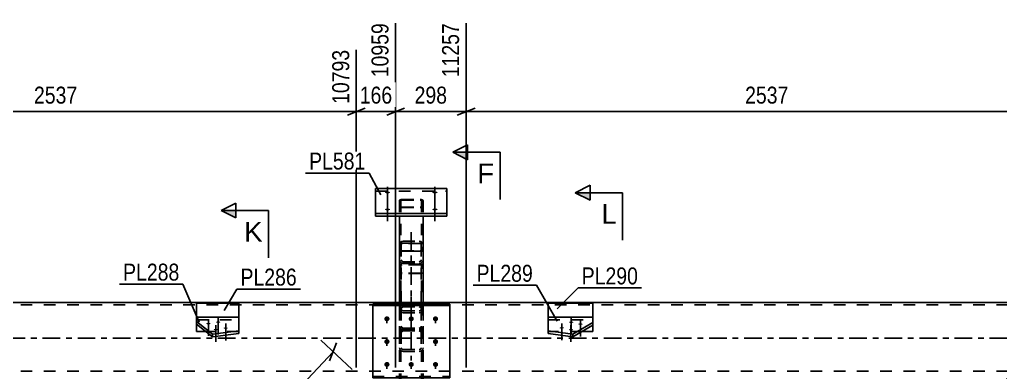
# Model space of a CAD drawing. Header units: millimetres. Extents: x -135 to 1054, y -647 to 194.
# Drawn here: x 374.9 to 540.4, y -5.8 to 53.8 of the extents above; entities that cross this region are included whole.
import ezdxf

# ---------------------------------------------------------------- set-up
doc = ezdxf.new("R2010")
doc.units = ezdxf.units.MM
doc.linetypes.add('DXK_LINE_DOT2', pattern=[3.9198, 1.9599, -1.9599])
doc.linetypes.add('DXK_LINE_DOT3', pattern=[5.9187, 2.979, -0.9799, 0.9799, -0.9799])
doc.styles.add('Arial', font='ARIAL.TTF', dxfattribs={"height": 0.2})
doc.styles.add('Arial Narrow', font='ARIALN.TTF', dxfattribs={"height": 0.2})

# ---------------------------------------------------------------- blocks, each defined once
blk = doc.blocks.new('Bolt-122571314-7183 - 7179')
at = {"linetype": 'Continuous'}
for points in [[(466.4, 1.6), (466.32, 1.6), (466.25, 1.61), (466.19, 1.62), (466.13, 1.64), (466.09, 1.66), (466.06, 1.68), (466.04, 1.71), (466.04, 1.73), (466.06, 1.76), (466.09, 1.78), (466.13, 1.8), (466.19, 1.82), (466.25, 1.83), (466.32, 1.84), (466.4, 1.84), (466.47, 1.84), (466.55, 1.83), (466.61, 1.82), (466.67, 1.8), (466.71, 1.78), (466.74, 1.76), (466.76, 1.73), (466.76, 1.71), (466.74, 1.68), (466.71, 1.66), (466.67, 1.64), (466.61, 1.62), (466.55, 1.61), (466.47, 1.6)], [(468, 2.54), (467.93, 2.55), (467.86, 2.55), (467.79, 2.57), (467.73, 2.58), (467.69, 2.61), (467.66, 2.63), (467.64, 2.65), (467.64, 2.68), (467.66, 2.71), (467.69, 2.73), (467.73, 2.75), (467.79, 2.77), (467.86, 2.78), (467.93, 2.79), (468, 2.79), (468.08, 2.79), (468.15, 2.78), (468.21, 2.77), (468.27, 2.75), (468.31, 2.73), (468.34, 2.71), (468.36, 2.68), (468.36, 2.65), (468.34, 2.63), (468.31, 2.61), (468.27, 2.58), (468.21, 2.57), (468.15, 2.55), (468.08, 2.55)], [(469.56, 2.24), (469.49, 2.24), (469.41, 2.25), (469.35, 2.26), (469.29, 2.28), (469.25, 2.3), (469.22, 2.32), (469.2, 2.35), (469.2, 2.37), (469.22, 2.4), (469.25, 2.42), (469.29, 2.44), (469.35, 2.46), (469.41, 2.47), (469.49, 2.48), (469.56, 2.48), (469.63, 2.48), (469.71, 2.47), (469.77, 2.46), (469.83, 2.44), (469.87, 2.42), (469.9, 2.4), (469.92, 2.37), (469.92, 2.35), (469.9, 2.32), (469.87, 2.3), (469.83, 2.28), (469.77, 2.26), (469.71, 2.25), (469.63, 2.24)], [(467.96, 1.29), (467.88, 1.29), (467.81, 1.3), (467.75, 1.31), (467.69, 1.33), (467.65, 1.35), (467.61, 1.37), (467.6, 1.4), (467.6, 1.42), (467.61, 1.45), (467.65, 1.47), (467.69, 1.49), (467.75, 1.51), (467.81, 1.52), (467.88, 1.53), (467.96, 1.53), (468.03, 1.53), (468.1, 1.52), (468.17, 1.51), (468.22, 1.49), (468.27, 1.47), (468.3, 1.45), (468.32, 1.42), (468.32, 1.4), (468.3, 1.37), (468.27, 1.35), (468.22, 1.33), (468.17, 1.31), (468.1, 1.3), (468.03, 1.29)]]:
    blk.add_hatch(color=1, dxfattribs=at).paths.add_polyline_path(points)
at = {"color": 1, "linetype": 'Continuous'}
for p, q in [((468, 3.42), (468, 0.6)), ((466.4, 2.47), (466.4, -0.35)), ((467.96, 2.16), (467.96, -0.66)), ((469.56, 3.11), (469.56, 0.29))]:
    blk.add_line(p, q, dxfattribs=at)
blk = doc.blocks.new('Bolt-122571314-7184 - 7179')
at = {"linetype": 'Continuous'}
for points in [[(436.9, 3.66), (436.99, 3.66), (437.08, 3.63), (437.16, 3.59), (437.23, 3.53), (437.28, 3.46), (437.32, 3.38), (437.34, 3.29), (437.34, 3.21), (437.32, 3.12), (437.28, 3.04), (437.23, 2.97), (437.16, 2.92), (437.08, 2.87), (436.99, 2.85), (436.9, 2.84), (436.81, 2.85), (436.72, 2.87), (436.64, 2.92), (436.57, 2.97), (436.52, 3.04), (436.48, 3.12), (436.46, 3.21), (436.46, 3.29), (436.48, 3.38), (436.52, 3.46), (436.57, 3.53), (436.64, 3.59), (436.72, 3.63), (436.81, 3.66)], [(441, 3.66), (441.09, 3.66), (441.18, 3.63), (441.26, 3.59), (441.33, 3.53), (441.38, 3.46), (441.42, 3.38), (441.44, 3.29), (441.44, 3.21), (441.42, 3.12), (441.38, 3.04), (441.33, 2.97), (441.26, 2.92), (441.18, 2.87), (441.09, 2.85), (441, 2.84), (440.91, 2.85), (440.82, 2.87), (440.74, 2.92), (440.67, 2.97), (440.62, 3.04), (440.58, 3.12), (440.56, 3.21), (440.56, 3.29), (440.58, 3.38), (440.62, 3.46), (440.67, 3.53), (440.74, 3.59), (440.82, 3.63), (440.91, 3.66)], [(445.1, 3.66), (445.19, 3.66), (445.28, 3.63), (445.36, 3.59), (445.43, 3.53), (445.48, 3.46), (445.52, 3.38), (445.54, 3.29), (445.54, 3.21), (445.52, 3.12), (445.48, 3.04), (445.43, 2.97), (445.36, 2.92), (445.28, 2.87), (445.19, 2.85), (445.1, 2.84), (445.01, 2.85), (444.92, 2.87), (444.84, 2.92), (444.77, 2.97), (444.72, 3.04), (444.68, 3.12), (444.66, 3.21), (444.66, 3.29), (444.68, 3.38), (444.72, 3.46), (444.77, 3.53), (444.84, 3.59), (444.92, 3.63), (445.01, 3.66)], [(436.9, -0.19), (436.99, -0.2), (437.08, -0.22), (437.16, -0.27), (437.23, -0.33), (437.28, -0.4), (437.32, -0.47), (437.34, -0.56), (437.34, -0.65), (437.32, -0.73), (437.28, -0.81), (437.23, -0.88), (437.16, -0.94), (437.08, -0.98), (436.99, -1.01), (436.9, -1.02), (436.81, -1.01), (436.72, -0.98), (436.64, -0.94), (436.57, -0.88), (436.52, -0.81), (436.48, -0.73), (436.46, -0.65), (436.46, -0.56), (436.48, -0.47), (436.52, -0.4), (436.57, -0.33), (436.64, -0.27), (436.72, -0.22), (436.81, -0.2)], [(445.1, -0.19), (445.19, -0.2), (445.28, -0.22), (445.36, -0.27), (445.43, -0.33), (445.48, -0.4), (445.52, -0.47), (445.54, -0.56), (445.54, -0.65), (445.52, -0.73), (445.48, -0.81), (445.43, -0.88), (445.36, -0.94), (445.28, -0.98), (445.19, -1.01), (445.1, -1.02), (445.01, -1.01), (444.92, -0.98), (444.84, -0.94), (444.77, -0.88), (444.72, -0.81), (444.68, -0.73), (444.66, -0.65), (444.66, -0.56), (444.68, -0.47), (444.72, -0.4), (444.77, -0.33), (444.84, -0.27), (444.92, -0.22), (445.01, -0.2)], [(436.9, -4.04), (436.99, -4.05), (437.08, -4.08), (437.16, -4.12), (437.23, -4.18), (437.28, -4.25), (437.32, -4.33), (437.34, -4.41), (437.34, -4.5), (437.32, -4.58), (437.28, -4.66), (437.23, -4.73), (437.16, -4.79), (437.08, -4.83), (436.99, -4.86), (436.9, -4.87), (436.81, -4.86), (436.72, -4.83), (436.64, -4.79), (436.57, -4.73), (436.52, -4.66), (436.48, -4.58), (436.46, -4.5), (436.46, -4.41), (436.48, -4.33), (436.52, -4.25), (436.57, -4.18), (436.64, -4.12), (436.72, -4.08), (436.81, -4.05)], [(441, -4.04), (441.09, -4.05), (441.18, -4.08), (441.26, -4.12), (441.33, -4.18), (441.38, -4.25), (441.42, -4.33), (441.44, -4.41), (441.44, -4.5), (441.42, -4.58), (441.38, -4.66), (441.33, -4.73), (441.26, -4.79), (441.18, -4.83), (441.09, -4.86), (441, -4.87), (440.91, -4.86), (440.82, -4.83), (440.74, -4.79), (440.67, -4.73), (440.62, -4.66), (440.58, -4.58), (440.56, -4.5), (440.56, -4.41), (440.58, -4.33), (440.62, -4.25), (440.67, -4.18), (440.74, -4.12), (440.82, -4.08), (440.91, -4.05)], [(445.1, -4.04), (445.19, -4.05), (445.28, -4.08), (445.36, -4.12), (445.43, -4.18), (445.48, -4.25), (445.52, -4.33), (445.54, -4.41), (445.54, -4.5), (445.52, -4.58), (445.48, -4.66), (445.43, -4.73), (445.36, -4.79), (445.28, -4.83), (445.19, -4.86), (445.1, -4.87), (445.01, -4.86), (444.92, -4.83), (444.84, -4.79), (444.77, -4.73), (444.72, -4.66), (444.68, -4.58), (444.66, -4.5), (444.66, -4.41), (444.68, -4.33), (444.72, -4.25), (444.77, -4.18), (444.84, -4.12), (444.92, -4.08), (445.01, -4.05)]]:
    blk.add_hatch(color=1, dxfattribs=at).paths.add_polyline_path(points)
at = {"color": 1, "linetype": 'Continuous'}
for p, q in [((436.9, 3.65), (436.9, 2.51)), ((441, 3.65), (441, 2.51)), ((445.1, 3.65), (445.1, 2.51)), ((436.9, -0.21), (436.9, -1.34)), ((445.1, -0.21), (445.1, -1.34)), ((436.9, -4.06), (436.9, -5.19)), ((441, -4.06), (441, -5.19)), ((445.1, -4.06), (445.1, -5.19))]:
    blk.add_line(p, q, dxfattribs=at)
blk = doc.blocks.new('Part-122571314-7649 - 7179')
at = {"color": 7, "linetype": 'DXK_LINE_DOT3'}
blk.add_line((441, 6.89), (441, -3.8), dxfattribs=at)
at = {"color": 7, "linetype": 'DXK_LINE_DOT2'}
for p, q in [((439, 4.92), (439.05, 5.18)), ((439.35, 5.05), (439.32, 4.92)), ((439.4, 5.55), (439.64, 5.6)), ((439.64, 5.26), (439.52, 5.23)), ((439.64, 5.6), (442.36, 5.6)), ((439.64, 5.26), (442.36, 5.26)), ((442.36, 5.6), (442.61, 5.55)), ((442.48, 5.23), (442.36, 5.26)), ((442.68, 4.92), (442.66, 5.05)), ((442.95, 5.18), (443, 4.92)), ((439, 4.92), (439, -1.66)), ((439.32, 4.92), (439.32, -1.66)), ((442.68, 4.92), (442.68, -1.66)), ((443, 4.92), (443, -1.66)), ((439.05, 1.76), (439, 2.02)), ((439.32, 2.02), (439.35, 1.89)), ((439.52, 1.71), (439.64, 1.68)), ((439.64, 1.68), (442.36, 1.68)), ((442.36, 1.68), (442.48, 1.71)), ((442.66, 1.89), (442.68, 2.02)), ((443, 2.02), (442.95, 1.76)), ((439.05, 1.13), (439, 0.89)), ((439.19, 1.32), (439.05, 1.13)), ((439.4, 1.45), (439.19, 1.32)), ((439.32, 0.89), (439.35, 1.01)), ((439.35, 1.01), (439.41, 1.11)), ((439.64, 1.5), (439.4, 1.45)), ((439.64, 1.34), (439.4, 1.4)), ((439.41, 1.11), (439.52, 1.17)), ((439.52, 1.17), (439.64, 1.2)), ((439.64, 1.5), (442.36, 1.5)), ((439.64, 1.34), (442.36, 1.34)), ((439.64, 1.2), (442.36, 1.2)), ((442.61, 1.45), (442.36, 1.5)), ((442.61, 1.4), (442.36, 1.34)), ((442.36, 1.2), (442.48, 1.17)), ((442.48, 1.17), (442.59, 1.11)), ((442.59, 1.11), (442.66, 1.01)), ((442.81, 1.32), (442.61, 1.45)), ((442.66, 1.01), (442.68, 0.89)), ((442.95, 1.13), (442.81, 1.32)), ((443, 0.89), (442.95, 1.13)), ((439, -1.66), (439.05, -1.89)), ((439.05, -1.89), (439.19, -2.09)), ((439.19, -2.09), (439.4, -2.22)), ((439.35, -1.78), (439.32, -1.66)), ((439.41, -1.87), (439.35, -1.78)), ((439.4, -2.22), (439.64, -2.26)), ((439.52, -1.94), (439.41, -1.87)), ((439.64, -1.96), (439.52, -1.94)), ((439.64, -1.96), (442.36, -1.96)), ((439.64, -2.26), (442.36, -2.26)), ((442.48, -1.94), (442.36, -1.96)), ((442.36, -2.26), (442.61, -2.22)), ((442.59, -1.87), (442.48, -1.94)), ((442.66, -1.78), (442.59, -1.87)), ((442.61, -2.22), (442.81, -2.09)), ((442.68, -1.66), (442.66, -1.78)), ((442.81, -2.09), (442.95, -1.89)), ((442.95, -1.89), (443, -1.66))]:
    blk.add_line(p, q, dxfattribs=at)
for centre, radius, start, end in [((439.67, 4.95), 0.662, 114.32, 159.2417), ((439.65, 4.93), 0.331, 114.32, 159.2417), ((442.35, 4.93), 0.331, 20.7583, 65.68), ((442.33, 4.95), 0.662, 20.7583, 65.68), ((439.67, 2), 0.662, 200.7583, 245.68), ((439.65, 2.01), 0.331, 200.7583, 245.68), ((442.35, 2.01), 0.331, 294.32, 339.2417), ((442.33, 2), 0.662, 294.32, 339.2417)]:
    blk.add_arc(centre, radius, start, end, dxfattribs=at)
blk = doc.blocks.new('Part-122571314-7199 - 7179')
at = {"color": 7, "linetype": 'DXK_LINE_DOT2'}
for p, q in [((439.04, 12.35), (439, 12.28)), ((439, -121.6), (439, 12.28)), ((439.14, 12.41), (439.04, 12.35)), ((439.3, 12.45), (439.14, 12.41)), ((439.24, 12.28), (439.26, 12.31)), ((439.24, -121.6), (439.24, 12.28)), ((439.26, 12.31), (439.31, 12.34)), ((439.48, 12.47), (439.3, 12.45)), ((439.31, 12.34), (439.35, 12.35)), ((439.35, 12.35), (439.39, 12.36)), ((439.39, 12.36), (439.48, 12.37)), ((442.52, 12.47), (439.48, 12.47)), ((442.52, 12.37), (439.48, 12.37)), ((442.7, 12.45), (442.52, 12.47)), ((442.52, 12.37), (442.61, 12.36)), ((442.61, 12.36), (442.69, 12.34)), ((442.69, 12.34), (442.74, 12.31)), ((442.86, 12.41), (442.7, 12.45)), ((442.74, 12.31), (442.76, 12.28)), ((442.76, -121.6), (442.76, 12.28)), ((442.96, 12.35), (442.86, 12.41)), ((443, 12.28), (442.96, 12.35)), ((443, -121.6), (443, 12.28)), ((439, 11.08), (439.04, 11.01)), ((439.04, 11.01), (439.14, 10.94)), ((439.14, 10.94), (439.3, 10.9)), ((439.26, 11.04), (439.24, 11.08)), ((439.31, 11.01), (439.26, 11.04)), ((439.3, 10.9), (439.48, 10.89)), ((439.31, 11.01), (439.35, 11)), ((439.35, 11), (439.39, 10.99)), ((439.39, 10.99), (439.48, 10.98)), ((442.52, 10.98), (439.48, 10.98)), ((442.52, 10.89), (439.48, 10.89)), ((442.61, 10.99), (442.52, 10.98)), ((442.52, 10.89), (442.7, 10.9)), ((442.69, 11.01), (442.61, 10.99)), ((442.74, 11.04), (442.69, 11.01)), ((442.7, 10.9), (442.86, 10.94)), ((442.76, 11.08), (442.74, 11.04)), ((442.86, 10.94), (442.96, 11.01)), ((442.96, 11.01), (443, 11.08)), ((439.48, -102.2), (439.3, -102.41)), ((439.48, -102.2), (442.52, -102.2)), ((442.7, -102.41), (442.52, -102.2)), ((439.04, -103.93), (439, -105.01)), ((439.39, -103.71), (439.48, -103.6)), ((439.48, -103.6), (442.52, -103.6)), ((442.52, -103.6), (442.61, -103.71)), ((443, -105.01), (442.96, -103.93)), ((439.24, -105.01), (439.26, -104.47)), ((442.74, -104.47), (442.76, -105.01)), ((443, -121.6), (439, -121.6)), ((439.04, -121.6), (439.14, -121.6)), ((439.14, -121.6), (442.86, -121.6)), ((439.14, -121.6), (439.3, -121.62)), ((439.3, -121.62), (439.48, -121.63)), ((439.48, -121.63), (442.52, -121.63)), ((442.52, -121.63), (442.7, -121.62)), ((442.7, -121.62), (442.86, -121.6)), ((442.86, -121.6), (442.96, -121.6))]:
    blk.add_line(p, q, dxfattribs=at)
for centre, radius, start, end in [((444.71, -104.12), 5.67, 162.493, 178.1374), ((437.29, -104.12), 5.67, 1.8626, 17.507), ((442.09, -104.56), 2.84, 162.493, 178.1374), ((439.91, -104.56), 2.84, 1.8626, 17.507)]:
    blk.add_arc(centre, radius, start, end, dxfattribs=at)
blk = doc.blocks.new('Part-122571314-7206 - 7179')
at = {"color": 2, "linetype": 'Continuous'}
for p, q in [((464.11, 5.89), (464.11, 3.53)), ((471.67, 5.89), (464.11, 5.89)), ((471.67, 5.89), (471.67, 3.53)), ((471.67, 2.2), (471.67, 1.09)), ((471.67, 1.09), (469.8, 1.09))]:
    blk.add_line(p, q, dxfattribs=at)
at = {"color": 7, "linetype": 'DXK_LINE_DOT2'}
for p, q in [((464.11, 3.53), (464.11, 1.09)), ((471.67, 3.53), (471.67, 2.2)), ((469.8, 1.09), (464.11, 1.09))]:
    blk.add_line(p, q, dxfattribs=at)
blk = doc.blocks.new('Part-122571314-7272 - 7179')
at = {"color": 2, "linetype": 'Continuous'}
blk.add_line((820, 6), (0, 6), dxfattribs=at)
at = {"color": 7, "linetype": 'DXK_LINE_DOT2'}
for p, q in [((820, 5.6), (0, 5.6)), ((820, -5.6), (0, -5.6))]:
    blk.add_line(p, q, dxfattribs=at)
at = {"color": 7, "linetype": 'DXK_LINE_DOT3'}
blk.add_line((0, 0), (820, 0), dxfattribs=at)
blk = doc.blocks.new('Part-122571314-7209 - 7179')
at = {"color": 7, "linetype": 'DXK_LINE_DOT2'}
for p, q in [((439.04, 23.29), (439, 23.23)), ((439, 23.23), (439, 20.58)), ((439.14, 23.34), (439.04, 23.29)), ((439.3, 23.38), (439.14, 23.34)), ((439.24, 23.23), (439.26, 23.26)), ((439.24, 23.23), (439.24, 14.82)), ((439.26, 23.26), (439.31, 23.28)), ((439.48, 23.39), (439.3, 23.38)), ((439.31, 23.28), (439.39, 23.3)), ((439.39, 23.3), (439.48, 23.31)), ((439.48, 23.39), (442.52, 23.39)), ((439.48, 23.31), (442.52, 23.31)), ((442.7, 23.38), (442.52, 23.39)), ((442.52, 23.31), (442.61, 23.3)), ((442.61, 23.3), (442.69, 23.28)), ((442.69, 23.28), (442.74, 23.26)), ((442.86, 23.34), (442.7, 23.38)), ((442.74, 23.26), (442.76, 23.23)), ((442.76, 23.23), (442.76, 14.82)), ((442.96, 23.29), (442.86, 23.34)), ((443, 23.23), (442.96, 23.29)), ((443, 23.23), (443, 20.58)), ((439, 22.19), (439.04, 22.12)), ((439.04, 22.12), (439.14, 22.07)), ((439.14, 22.07), (439.3, 22.04)), ((439.26, 22.16), (439.24, 22.19)), ((439.31, 22.13), (439.26, 22.16)), ((439.3, 22.04), (439.48, 22.02)), ((439.39, 22.11), (439.31, 22.13)), ((439.48, 22.1), (439.39, 22.11)), ((439.48, 22.1), (442.52, 22.1)), ((439.48, 22.02), (442.52, 22.02)), ((442.61, 22.11), (442.52, 22.1)), ((442.52, 22.02), (442.7, 22.04)), ((442.69, 22.13), (442.61, 22.11)), ((442.74, 22.16), (442.69, 22.13)), ((442.7, 22.04), (442.86, 22.07)), ((442.76, 22.19), (442.74, 22.16)), ((442.86, 22.07), (442.96, 22.12)), ((442.96, 22.12), (443, 22.19)), ((439, 15.86), (439.04, 15.92)), ((439.04, 15.92), (439.14, 15.97)), ((439.14, 15.97), (439.3, 16.01)), ((439.26, 15.89), (439.24, 15.86)), ((439.31, 15.91), (439.26, 15.89)), ((439.3, 16.01), (439.48, 16.02)), ((439.39, 15.93), (439.31, 15.91)), ((439.48, 15.94), (439.39, 15.93)), ((439.48, 16.02), (442.52, 16.02)), ((442.52, 15.94), (439.48, 15.94)), ((442.52, 16.02), (442.7, 16.01)), ((442.61, 15.93), (442.52, 15.94)), ((442.69, 15.91), (442.61, 15.93)), ((442.69, 15.91), (442.7, 15.91)), ((442.7, 16.01), (442.86, 15.97)), ((442.7, 15.91), (442.74, 15.89)), ((442.76, 15.86), (442.74, 15.89)), ((442.86, 15.97), (442.96, 15.92)), ((442.96, 15.92), (443, 15.86)), ((439.24, 14.82), (439.26, 14.79)), ((439.26, 14.79), (439.31, 14.76)), ((439.31, 14.76), (439.39, 14.74)), ((439.39, 14.74), (439.48, 14.74)), ((439.48, 14.74), (442.52, 14.74)), ((439.64, 14.65), (439.64, 14.65)), ((442.36, 14.65), (442.36, 14.65)), ((442.52, 14.74), (442.61, 14.74)), ((442.61, 14.74), (442.69, 14.76)), ((442.69, 14.76), (442.74, 14.79)), ((442.74, 14.79), (442.76, 14.82))]:
    blk.add_line(p, q, dxfattribs=at)
at = {"color": 2, "linetype": 'Continuous'}
for p, q in [((439, 20.58), (439, 14.82)), ((443, 20.58), (443, 14.82)), ((439.04, 14.75), (439, 14.82)), ((439.14, 14.7), (439.04, 14.75)), ((439.3, 14.67), (439.14, 14.7)), ((439.48, 14.65), (439.3, 14.67)), ((439.64, 14.65), (439.48, 14.65)), ((442.36, 14.65), (439.64, 14.65)), ((442.36, 14.65), (442.52, 14.65)), ((442.7, 14.67), (442.52, 14.65)), ((442.86, 14.7), (442.7, 14.67)), ((442.96, 14.75), (442.86, 14.7)), ((443, 14.82), (442.96, 14.75))]:
    blk.add_line(p, q, dxfattribs=at)
blk = doc.blocks.new('Bolt-122571314-7256 - 7179')
at = {"linetype": 'Continuous'}
for points in [[(445, 24.44), (444.91, 24.44), (444.82, 24.45), (444.74, 24.47), (444.67, 24.49), (444.62, 24.52), (444.58, 24.55), (444.56, 24.58), (444.56, 24.61), (444.58, 24.64), (444.62, 24.67), (444.67, 24.69), (444.74, 24.71), (444.82, 24.73), (444.91, 24.74), (445, 24.74), (445.09, 24.74), (445.18, 24.73), (445.26, 24.71), (445.33, 24.69), (445.38, 24.67), (445.42, 24.64), (445.44, 24.61), (445.44, 24.58), (445.42, 24.55), (445.38, 24.52), (445.33, 24.49), (445.26, 24.47), (445.18, 24.45), (445.09, 24.44)], [(445, 21.57), (444.91, 21.57), (444.82, 21.58), (444.74, 21.6), (444.67, 21.62), (444.62, 21.64), (444.58, 21.67), (444.56, 21.7), (444.56, 21.73), (444.58, 21.77), (444.62, 21.79), (444.67, 21.82), (444.74, 21.84), (444.82, 21.86), (444.91, 21.87), (445, 21.87), (445.09, 21.87), (445.18, 21.86), (445.26, 21.84), (445.33, 21.82), (445.38, 21.79), (445.42, 21.77), (445.44, 21.73), (445.44, 21.7), (445.42, 21.67), (445.38, 21.64), (445.33, 21.62), (445.26, 21.6), (445.18, 21.58), (445.09, 21.57)]]:
    blk.add_hatch(color=1, dxfattribs=at).paths.add_polyline_path(points)
at = {"color": 1, "linetype": 'Continuous'}
for p, q in [((445, 25.53), (445, 22.6)), ((445, 22.66), (445, 19.73))]:
    blk.add_line(p, q, dxfattribs=at)
blk = doc.blocks.new('Part-122571314-7266 - 7179')
at = {"color": 2, "linetype": 'Continuous'}
for p, q in [((411.91, 3.53), (404.78, 3.53)), ((404.78, 3.53), (404.78, 2.37)), ((411.91, 3.53), (411.91, 0.78)), ((404.78, 2.82), (407.45, 0.68)), ((407.45, 0.23), (404.78, 2.37)), ((407.45, 0.68), (411.91, 1.24)), ((411.91, 0.78), (407.45, 0.23)), ((407.45, 0.68), (407.45, 0.23))]:
    blk.add_line(p, q, dxfattribs=at)
at = {"color": 7, "linetype": 'DXK_LINE_DOT2'}
blk.add_line((404.78, 3.08), (411.91, 3.08), dxfattribs=at)
blk = doc.blocks.new('Part-122571314-7267 - 7179')
at = {"color": 2, "linetype": 'Continuous'}
for p, q in [((471.67, 3.53), (464.11, 3.53)), ((464.11, 3.53), (464.11, 0.78)), ((471.67, 3.53), (471.67, 2.2)), ((468.27, 0.64), (471.67, 2.65)), ((471.67, 2.2), (468.27, 0.19)), ((464.11, 1.24), (468.27, 0.64)), ((468.27, 0.19), (464.11, 0.78)), ((468.27, 0.64), (468.27, 0.19))]:
    blk.add_line(p, q, dxfattribs=at)
at = {"color": 7, "linetype": 'DXK_LINE_DOT2'}
blk.add_line((464.11, 3.08), (471.67, 3.08), dxfattribs=at)
blk = doc.blocks.new('Bolt-122571314-7675 - 7179')
at = {"linetype": 'Continuous'}
for points in [[(406.77, 2.32), (406.7, 2.32), (406.63, 2.33), (406.56, 2.34), (406.5, 2.36), (406.46, 2.38), (406.43, 2.41), (406.41, 2.43), (406.41, 2.46), (406.43, 2.48), (406.46, 2.5), (406.5, 2.53), (406.56, 2.54), (406.63, 2.56), (406.7, 2.56), (406.77, 2.57), (406.85, 2.56), (406.92, 2.56), (406.98, 2.54), (407.04, 2.53), (407.08, 2.5), (407.11, 2.48), (407.13, 2.46), (407.13, 2.43), (407.11, 2.41), (407.08, 2.38), (407.04, 2.36), (406.98, 2.34), (406.92, 2.33), (406.85, 2.32)], [(408.43, 2.56), (408.35, 2.57), (408.28, 2.57), (408.21, 2.59), (408.16, 2.6), (408.11, 2.62), (408.08, 2.65), (408.07, 2.67), (408.07, 2.7), (408.08, 2.72), (408.11, 2.75), (408.16, 2.77), (408.21, 2.79), (408.28, 2.8), (408.35, 2.81), (408.43, 2.81), (408.5, 2.81), (408.57, 2.8), (408.64, 2.79), (408.69, 2.77), (408.74, 2.75), (408.77, 2.72), (408.78, 2.7), (408.78, 2.67), (408.77, 2.65), (408.74, 2.62), (408.69, 2.6), (408.64, 2.59), (408.57, 2.57), (408.5, 2.57)], [(409.69, 1.56), (409.61, 1.56), (409.54, 1.57), (409.48, 1.58), (409.42, 1.6), (409.37, 1.62), (409.34, 1.64), (409.33, 1.67), (409.33, 1.69), (409.34, 1.72), (409.37, 1.74), (409.42, 1.76), (409.48, 1.78), (409.54, 1.79), (409.61, 1.8), (409.69, 1.8), (409.76, 1.8), (409.83, 1.79), (409.9, 1.78), (409.95, 1.76), (410, 1.74), (410.03, 1.72), (410.04, 1.69), (410.04, 1.67), (410.03, 1.64), (410, 1.62), (409.95, 1.6), (409.9, 1.58), (409.83, 1.57), (409.76, 1.56)], [(408.03, 1.31), (407.96, 1.32), (407.89, 1.32), (407.82, 1.34), (407.76, 1.35), (407.72, 1.38), (407.69, 1.4), (407.67, 1.42), (407.67, 1.45), (407.69, 1.48), (407.72, 1.5), (407.76, 1.52), (407.82, 1.54), (407.89, 1.55), (407.96, 1.56), (408.03, 1.56), (408.11, 1.56), (408.18, 1.55), (408.24, 1.54), (408.3, 1.52), (408.34, 1.5), (408.37, 1.48), (408.39, 1.45), (408.39, 1.42), (408.37, 1.4), (408.34, 1.38), (408.3, 1.35), (408.24, 1.34), (408.18, 1.32), (408.11, 1.32)]]:
    blk.add_hatch(color=1, dxfattribs=at).paths.add_polyline_path(points)
at = {"color": 1, "linetype": 'Continuous'}
for p, q in [((408.43, 3.44), (408.43, 0.62)), ((406.77, 3.19), (406.77, 0.38)), ((408.03, 2.19), (408.03, -0.63)), ((409.69, 2.43), (409.69, -0.39))]:
    blk.add_line(p, q, dxfattribs=at)
blk = doc.blocks.new('Part-122571314-7398 - 7179')
at = {"color": 2, "linetype": 'Continuous'}
for p, q in [((447.5, 5.72), (434.5, 5.72)), ((434.5, 5.72), (434.5, -6.71)), ((434.5, 5.51), (447.5, 5.51)), ((447.5, -6.71), (447.5, 5.72)), ((434.5, -6.71), (447.5, -6.71))]:
    blk.add_line(p, q, dxfattribs=at)
at = {"color": 7, "linetype": 'DXK_LINE_DOT2'}
blk.add_line((434.5, -6.49), (447.5, -6.49), dxfattribs=at)
blk = doc.blocks.new('Part-122571314-7400 - 7179')
at = {"color": 7, "linetype": 'DXK_LINE_DOT3'}
blk.add_line((441, 17.89), (441, 0.64), dxfattribs=at)
at = {"color": 7, "linetype": 'DXK_LINE_DOT2'}
for p, q in [((439, 15.75), (439.05, 15.98)), ((439, 15.75), (439, 14.82)), ((439.05, 15.98), (439.19, 16.17)), ((439.19, 16.17), (439.4, 16.3)), ((439.35, 15.86), (439.32, 15.75)), ((439.32, 15.75), (439.32, 4.94)), ((439.41, 15.96), (439.35, 15.86)), ((439.4, 16.3), (439.64, 16.35)), ((439.52, 16.02), (439.41, 15.96)), ((439.64, 16.05), (439.52, 16.02)), ((439.64, 16.35), (442.36, 16.35)), ((439.64, 16.05), (442.36, 16.05)), ((442.36, 16.35), (442.61, 16.3)), ((442.48, 16.02), (442.36, 16.05)), ((442.59, 15.96), (442.48, 16.02)), ((442.66, 15.86), (442.59, 15.96)), ((442.61, 16.3), (442.81, 16.17)), ((442.68, 15.75), (442.66, 15.86)), ((442.68, 15.75), (442.68, 4.94)), ((442.81, 16.17), (442.95, 15.98)), ((442.95, 15.98), (443, 15.75)), ((443, 15.75), (443, 14.82)), ((439.05, 12.96), (439, 13.19)), ((439.19, 12.76), (439.05, 12.96)), ((439.4, 12.63), (439.19, 12.76)), ((439.35, 13.07), (439.32, 13.19)), ((439.4, 13), (439.35, 13.07)), ((439.41, 12.98), (439.4, 13)), ((439.64, 12.59), (439.4, 12.63)), ((439.41, 12.98), (439.52, 12.91)), ((439.52, 12.91), (439.64, 12.89)), ((439.64, 12.89), (442.36, 12.89)), ((439.64, 12.59), (442.36, 12.59)), ((442.36, 12.89), (442.48, 12.91)), ((442.61, 12.63), (442.36, 12.59)), ((442.48, 12.91), (442.59, 12.98)), ((442.59, 12.98), (442.61, 13)), ((442.61, 13), (442.66, 13.07)), ((442.81, 12.76), (442.61, 12.63)), ((442.66, 13.07), (442.68, 13.19)), ((442.95, 12.96), (442.81, 12.76)), ((443, 13.19), (442.95, 12.96)), ((443, 6), (439, 6)), ((439, 6), (439, 4.94)), ((443, 6), (443, 4.94)), ((439, 4.94), (439.05, 4.68)), ((439.35, 4.81), (439.32, 4.94)), ((439.4, 4.31), (439.64, 4.26)), ((439.64, 4.6), (439.52, 4.62)), ((439.64, 4.6), (442.36, 4.6)), ((439.64, 4.26), (442.36, 4.26)), ((442.48, 4.62), (442.36, 4.6)), ((442.36, 4.26), (442.61, 4.31)), ((442.68, 4.94), (442.66, 4.81)), ((442.95, 4.68), (443, 4.94))]:
    blk.add_line(p, q, dxfattribs=at)
at = {"color": 2, "linetype": 'Continuous'}
for p, q in [((439, 14.82), (439, 6)), ((443, 14.82), (443, 6))]:
    blk.add_line(p, q, dxfattribs=at)
at = {"color": 7, "linetype": 'DXK_LINE_DOT2'}
for centre, radius, start, end in [((439.67, 4.91), 0.662, 200.7584, 245.6801), ((439.65, 4.92), 0.331, 200.7584, 245.6801), ((442.35, 4.92), 0.331, 294.3199, 339.2416), ((442.33, 4.91), 0.662, 294.3199, 339.2416)]:
    blk.add_arc(centre, radius, start, end, dxfattribs=at)
blk = doc.blocks.new('Part-122571314-7674 - 7179')
at = {"color": 2, "linetype": 'Continuous'}
for p, q in [((404.78, 5.89), (404.78, 3.53)), ((411.91, 5.89), (404.78, 5.89)), ((411.91, 5.89), (411.91, 3.53)), ((404.78, 2.37), (404.78, 1.09)), ((406.38, 1.09), (404.78, 1.09))]:
    blk.add_line(p, q, dxfattribs=at)
at = {"color": 7, "linetype": 'DXK_LINE_DOT2'}
for p, q in [((404.78, 3.53), (404.78, 2.37)), ((411.91, 3.53), (411.91, 1.09)), ((411.91, 1.09), (406.38, 1.09))]:
    blk.add_line(p, q, dxfattribs=at)
blk = doc.blocks.new('Part-122571314-7685 - 7179')
at = {"color": 2, "linetype": 'Continuous'}
for p, q in [((435, 20.58), (435, 25.28)), ((435, 25.28), (447, 25.28)), ((447, 25.28), (447, 20.58)), ((435, 21.03), (447, 21.03)), ((435, 20.58), (447, 20.58))]:
    blk.add_line(p, q, dxfattribs=at)
at = {"color": 7, "linetype": 'DXK_LINE_DOT2'}
blk.add_line((435, 24.82), (447, 24.82), dxfattribs=at)
blk = doc.blocks.new('Bolt-122571314-7692 - 7179')
at = {"linetype": 'Continuous'}
for points in [[(437, 24.44), (436.91, 24.44), (436.82, 24.45), (436.74, 24.47), (436.67, 24.49), (436.62, 24.52), (436.58, 24.55), (436.56, 24.58), (436.56, 24.61), (436.58, 24.64), (436.62, 24.67), (436.67, 24.69), (436.74, 24.71), (436.82, 24.73), (436.91, 24.74), (437, 24.74), (437.09, 24.74), (437.18, 24.73), (437.26, 24.71), (437.33, 24.69), (437.38, 24.67), (437.42, 24.64), (437.44, 24.61), (437.44, 24.58), (437.42, 24.55), (437.38, 24.52), (437.33, 24.49), (437.26, 24.47), (437.18, 24.45), (437.09, 24.44)], [(437, 21.57), (436.91, 21.57), (436.82, 21.58), (436.74, 21.6), (436.67, 21.62), (436.62, 21.64), (436.58, 21.67), (436.56, 21.7), (436.56, 21.73), (436.58, 21.77), (436.62, 21.79), (436.67, 21.82), (436.74, 21.84), (436.82, 21.86), (436.91, 21.87), (437, 21.87), (437.09, 21.87), (437.18, 21.86), (437.26, 21.84), (437.33, 21.82), (437.38, 21.79), (437.42, 21.77), (437.44, 21.73), (437.44, 21.7), (437.42, 21.67), (437.38, 21.64), (437.33, 21.62), (437.26, 21.6), (437.18, 21.58), (437.09, 21.57)]]:
    blk.add_hatch(color=1, dxfattribs=at).paths.add_polyline_path(points)
at = {"color": 1, "linetype": 'Continuous'}
for p, q in [((437, 25.53), (437, 22.6)), ((437, 22.66), (437, 19.73))]:
    blk.add_line(p, q, dxfattribs=at)
blk = doc.blocks.new('StraightDimension-122571314-32899 - 7179')
at = {"color": 7, "linetype": 'Continuous'}
for p, q in [((438.36, -5), (438.36, 53.18)), ((450.27, -5), (450.27, 53.18)), ((436.86, 37.64), (439.86, 38.84)), ((438.36, 38.24), (450.27, 38.24)), ((451.77, 38.84), (448.77, 37.64))]:
    blk.add_line(p, q, dxfattribs=at)
at = {"color": 0}
blk.add_wipeout([(447.66, 38.99), (447.66, 43.19), (440.97, 43.19), (440.97, 38.99)], dxfattribs=at)
at = {"color": 3, "style": 'Arial Narrow'}
blk.add_text('298', height=2.863, dxfattribs=at).set_placement((441.57, 39.59))
at = {"color": 0, "linetype": 'Continuous'}
blk.add_wipeout([(449.67, 53.78), (445.47, 53.78), (445.47, 43.44), (449.67, 43.44)], dxfattribs=at)
at = {"color": 3, "linetype": 'Continuous', "style": 'Arial Narrow'}
blk.add_text('11257', height=2.863, rotation=90.0002, dxfattribs=at).set_placement((449.07, 44.04))
blk = doc.blocks.new('StraightDimension-122571314-32898 - 7179')
at = {"color": 7, "linetype": 'Continuous'}
for p, q in [((450.27, -5), (450.27, 53.18)), ((551.73, -5), (551.73, 48.68)), ((451.77, 38.84), (448.77, 37.64)), ((450.27, 38.24), (551.73, 38.24)), ((550.23, 37.64), (553.23, 38.84))]:
    blk.add_line(p, q, dxfattribs=at)
at = {"color": 0, "linetype": 'Continuous'}
blk.add_wipeout([(551.13, 49.28), (546.93, 49.28), (546.93, 38.94), (551.13, 38.94)], dxfattribs=at)
at = {"color": 0}
blk.add_wipeout([(505.26, 38.99), (505.26, 43.19), (496.74, 43.19), (496.74, 38.99)], dxfattribs=at)
at = {"color": 3, "linetype": 'Continuous', "style": 'Arial Narrow'}
blk.add_text('13793', height=2.863, rotation=90.0002, dxfattribs=at).set_placement((550.53, 39.54))
at = {"color": 3, "style": 'Arial Narrow'}
blk.add_text('2537', height=2.863, dxfattribs=at).set_placement((497.34, 39.59))
blk = doc.blocks.new('StraightDimension-122571314-7755 - 7179')
at = {"color": 7, "linetype": 'Continuous'}
for p, q in [((431.01, -5.31), (425.75, -0.37)), ((427.23, -3.83), (428.41, -0.82)), ((377.09, -56.27), (427.82, -2.32)), ((380.27, -59.26), (375.01, -54.32)), ((377.68, -54.76), (376.5, -57.77))]:
    blk.add_line(p, q, dxfattribs=at)
at = {"color": 0}
blk.add_wipeout([(404.83, -25.68), (401.77, -22.8), (395.93, -29), (398.99, -31.88)], dxfattribs=at)
at = {"color": 3, "style": 'Arial Narrow'}
blk.add_text('1851', height=2.863, rotation=46.7591, dxfattribs=at).set_placement((398.97, -31.03))
blk = doc.blocks.new('StraightDimension-122571314-7719 - 7179')
at = {"color": 7, "linetype": 'Continuous'}
for p, q in [((551.01, -5.31), (544.65, 0.66)), ((546.14, -2.8), (547.32, 0.21)), ((496, -55.24), (546.73, -1.29)), ((500.27, -59.26), (493.92, -53.29)), ((496.59, -53.74), (495.41, -56.74))]:
    blk.add_line(p, q, dxfattribs=at)
at = {"color": 0}
blk.add_wipeout([(523.73, -24.65), (520.67, -21.78), (514.84, -27.98), (517.9, -30.85)], dxfattribs=at)
at = {"color": 3, "style": 'Arial Narrow'}
blk.add_text('1851', height=2.863, rotation=46.7591, dxfattribs=at).set_placement((517.87, -30.01))
blk = doc.blocks.new('StraightDimension-122571314-32900 - 7179')
at = {"color": 7, "linetype": 'Continuous'}
for p, q in [((438.36, -5), (438.36, 53.18)), ((431.73, -5), (431.73, 48.68)), ((430.23, 37.64), (433.23, 38.84)), ((431.73, 38.24), (438.36, 38.24)), ((439.86, 38.84), (436.86, 37.64))]:
    blk.add_line(p, q, dxfattribs=at)
at = {"color": 0}
blk.add_wipeout([(438.39, 38.99), (438.39, 43.19), (431.71, 43.19), (431.71, 38.99)], dxfattribs=at)
at = {"color": 3, "style": 'Arial Narrow'}
blk.add_text('166', height=2.863, dxfattribs=at).set_placement((432.31, 39.59))
at = {"color": 0, "linetype": 'Continuous'}
blk.add_wipeout([(437.76, 53.78), (433.56, 53.78), (433.56, 43.44), (437.76, 43.44)], dxfattribs=at)
at = {"color": 3, "linetype": 'Continuous', "style": 'Arial Narrow'}
blk.add_text('10959', height=2.863, rotation=90.0002, dxfattribs=at).set_placement((437.16, 44.04))
blk = doc.blocks.new('StraightDimension-122571314-32901 - 7179')
at = {"color": 7, "linetype": 'Continuous'}
for p, q in [((330.27, -5), (330.27, 51.35)), ((431.73, -5), (431.73, 48.68)), ((331.77, 38.84), (328.77, 37.64)), ((330.27, 38.24), (431.73, 38.24)), ((430.23, 37.64), (433.23, 38.84))]:
    blk.add_line(p, q, dxfattribs=at)
at = {"color": 0, "linetype": 'Continuous'}
blk.add_wipeout([(431.13, 49.28), (426.93, 49.28), (426.93, 38.94), (431.13, 38.94)], dxfattribs=at)
at = {"color": 0}
blk.add_wipeout([(385.26, 38.99), (385.26, 43.19), (376.74, 43.19), (376.74, 38.99)], dxfattribs=at)
at = {"color": 3, "linetype": 'Continuous', "style": 'Arial Narrow'}
blk.add_text('10793', height=2.863, rotation=90.0002, dxfattribs=at).set_placement((430.53, 39.54))
at = {"color": 3, "style": 'Arial Narrow'}
blk.add_text('2537', height=2.863, dxfattribs=at).set_placement((377.34, 39.59))
blk = doc.blocks.new('Mark-122571314-30796 - 7179')
at = {"color": 0}
blk.add_wipeout([(461.53, 9.51), (461.53, 12.51), (452.03, 12.51), (452.03, 9.51)], dxfattribs=at)
blk.add_wipeout([(461.53, 9.51), (461.53, 12.51), (452.03, 12.51), (452.03, 9.51)], dxfattribs=at)
at = {"color": 30, "linetype": 'Continuous'}
for p in [(451.43, 8.91), (465.63, 2.85)]:
    blk.add_line(p, (462.13, 8.91), dxfattribs=at)
at = {"color": 3, "style": 'Arial Narrow'}
blk.add_text('PL289', height=2.863, dxfattribs=at).set_placement((452.03, 9.51))
blk = doc.blocks.new('Mark-122571314-30099 - 7179')
at = {"color": 0}
blk.add_wipeout([(401.88, 9.7), (401.88, 12.7), (392.38, 12.7), (392.38, 9.7)], dxfattribs=at)
blk.add_wipeout([(401.88, 9.7), (401.88, 12.7), (392.38, 12.7), (392.38, 9.7)], dxfattribs=at)
at = {"color": 30, "linetype": 'Continuous'}
for p in [(391.78, 9.1), (405.21, 2.66)]:
    blk.add_line(p, (402.48, 9.1), dxfattribs=at)
at = {"color": 3, "style": 'Arial Narrow'}
blk.add_text('PL288', height=2.863, dxfattribs=at).set_placement((392.38, 9.7))
blk = doc.blocks.new('Mark-122571314-7681 - 7179')
at = {"color": 0}
blk.add_wipeout([(433.28, 28.46), (433.28, 31.46), (423.77, 31.46), (423.77, 28.46)], dxfattribs=at)
blk.add_wipeout([(433.28, 28.46), (433.28, 31.46), (423.77, 31.46), (423.77, 28.46)], dxfattribs=at)
at = {"color": 30, "linetype": 'Continuous'}
for p in [(423.17, 27.86), (435.87, 24.2)]:
    blk.add_line(p, (433.88, 27.86), dxfattribs=at)
at = {"color": 3, "style": 'Arial Narrow'}
blk.add_text('PL581', height=2.863, dxfattribs=at).set_placement((423.77, 28.46))
blk = doc.blocks.new('SectionMark-122571314-8943 - 7179')
at = {"linetype": 'Continuous'}
blk.add_hatch(color=6, dxfattribs=at).paths.add_polyline_path([(450.5, 31.37), (450.5, 30.12), (448, 31.37)])
at = {"color": 6, "linetype": 'Continuous'}
for p, q in [((448, 31.37), (450.5, 32.62)), ((450.5, 30.12), (450.5, 32.62)), ((456, 31.37), (448, 31.37)), ((448, 31.37), (450.5, 30.12)), ((456, 31.37), (456, 23.37))]:
    blk.add_line(p, q, dxfattribs=at)
at = {"color": 0, "linetype": 'Continuous'}
blk.add_wipeout([(455, 26.12), (455, 29.62), (452.15, 29.62), (452.15, 26.12)], dxfattribs=at)
at = {"color": 3, "linetype": 'Continuous', "style": 'Arial'}
blk.add_text('F', height=3.34, dxfattribs=at).set_placement((452.15, 26.12))
blk = doc.blocks.new('Mark-122571314-30102 - 7179')
at = {"color": 0}
blk.add_wipeout([(421.7, 8.86), (421.7, 11.86), (412.19, 11.86), (412.19, 8.86)], dxfattribs=at)
blk.add_wipeout([(421.7, 8.86), (421.7, 11.86), (412.19, 11.86), (412.19, 8.86)], dxfattribs=at)
at = {"color": 30, "linetype": 'Continuous'}
for p, q in [((409.41, 4.65), (411.59, 8.26)), ((411.59, 8.26), (422.3, 8.26))]:
    blk.add_line(p, q, dxfattribs=at)
at = {"color": 3, "style": 'Arial Narrow'}
blk.add_text('PL286', height=2.863, dxfattribs=at).set_placement((412.19, 8.86))
blk = doc.blocks.new('Mark-122571314-30793 - 7179')
at = {"color": 0}
blk.add_wipeout([(479.27, 9.06), (479.27, 12.06), (469.77, 12.06), (469.77, 9.06)], dxfattribs=at)
blk.add_wipeout([(479.27, 9.06), (479.27, 12.06), (469.77, 12.06), (469.77, 9.06)], dxfattribs=at)
at = {"color": 30, "linetype": 'Continuous'}
for p, q in [((465.63, 4.92), (469.17, 8.46)), ((469.17, 8.46), (479.87, 8.46))]:
    blk.add_line(p, q, dxfattribs=at)
at = {"color": 3, "style": 'Arial Narrow'}
blk.add_text('PL290', height=2.863, dxfattribs=at).set_placement((469.77, 9.06))
blk = doc.blocks.new('SectionMark-122571314-31573 - 7179')
at = {"linetype": 'Continuous'}
for points in [[(411.41, 21.53), (411.41, 20.28), (408.91, 21.53)], [(411.41, -13.68), (411.41, -14.93), (408.91, -14.93)]]:
    blk.add_hatch(color=6, dxfattribs=at).paths.add_polyline_path(points)
at = {"color": 6, "linetype": 'Continuous'}
for p, q in [((408.91, 21.53), (411.41, 22.78)), ((416.91, 21.53), (408.91, 21.53)), ((408.91, 21.53), (411.41, 20.28)), ((411.41, 20.28), (411.41, 22.78)), ((416.91, 21.53), (416.91, 13.53)), ((416.91, -14.93), (416.91, -6.93)), ((408.91, -14.93), (411.41, -13.68)), ((411.41, -13.68), (411.41, -16.18)), ((416.91, -14.93), (408.91, -14.93)), ((411.41, -16.18), (408.91, -14.93))]:
    blk.add_line(p, q, dxfattribs=at)
at = {"color": 0, "linetype": 'Continuous'}
for points in [[(415.91, 16.28), (415.91, 19.78), (412.8, 19.78), (412.8, 16.28)], [(415.91, -13.18), (415.91, -9.68), (412.8, -9.68), (412.8, -13.18)]]:
    blk.add_wipeout(points, dxfattribs=at)
at = {"color": 3, "linetype": 'Continuous', "style": 'Arial'}
for p in [(412.8, 16.28), (412.8, -13.18)]:
    blk.add_text('K', height=3.34, dxfattribs=at).set_placement(p)
blk = doc.blocks.new('SectionMark-122571314-32520 - 7179')
at = {"linetype": 'Continuous'}
for points in [[(471.17, 24.54), (471.17, 23.29), (468.67, 24.54)], [(471.17, -14.82), (471.17, -16.07), (468.67, -16.07)]]:
    blk.add_hatch(color=6, dxfattribs=at).paths.add_polyline_path(points)
at = {"color": 6, "linetype": 'Continuous'}
for p, q in [((468.67, 24.54), (471.17, 25.79)), ((471.17, 23.29), (471.17, 25.79)), ((476.67, 24.54), (468.67, 24.54)), ((468.67, 24.54), (471.17, 23.29)), ((476.67, 24.54), (476.67, 16.54)), ((476.67, -16.07), (476.67, -8.07)), ((468.67, -16.07), (471.17, -14.82)), ((471.17, -14.82), (471.17, -17.32)), ((476.67, -16.07), (468.67, -16.07)), ((471.17, -17.32), (468.67, -16.07))]:
    blk.add_line(p, q, dxfattribs=at)
at = {"color": 0, "linetype": 'Continuous'}
for points in [[(475.67, 19.29), (475.67, 22.79), (473.08, 22.79), (473.08, 19.29)], [(475.67, -14.32), (475.67, -10.82), (473.08, -10.82), (473.08, -14.32)]]:
    blk.add_wipeout(points, dxfattribs=at)
at = {"color": 3, "linetype": 'Continuous', "style": 'Arial'}
for p in [(473.08, 19.29), (473.08, -14.32)]:
    blk.add_text('L', height=3.34, dxfattribs=at).set_placement(p)

msp = doc.modelspace()

# ---------------------------------------------------------------- block references
for name in ['Part-122571314-7685 - 7179', 'Bolt-122571314-7692 - 7179', 'Bolt-122571314-7256 - 7179', 'Part-122571314-7209 - 7179', 'Part-122571314-7400 - 7179', 'Part-122571314-7199 - 7179', 'Part-122571314-7272 - 7179', 'Part-122571314-7649 - 7179', 'Part-122571314-7674 - 7179', 'Part-122571314-7398 - 7179', 'Part-122571314-7206 - 7179', 'Part-122571314-7266 - 7179', 'Bolt-122571314-7675 - 7179', 'Bolt-122571314-7184 - 7179', 'Part-122571314-7267 - 7179', 'Bolt-122571314-7183 - 7179']:
    msp.add_blockref(name, (0, 0))

# ---------------------------------------------------------------- next in the draw order: block references
for name in ['StraightDimension-122571314-32899 - 7179', 'StraightDimension-122571314-7755 - 7179']:
    msp.add_blockref(name, (0, 0))

# ---------------------------------------------------------------- next in the draw order: block references
for name in ['StraightDimension-122571314-32900 - 7179', 'StraightDimension-122571314-32898 - 7179']:
    msp.add_blockref(name, (0, 0))

# ---------------------------------------------------------------- next in the draw order: block references
for name in ['StraightDimension-122571314-32901 - 7179', 'Mark-122571314-30796 - 7179', 'StraightDimension-122571314-7719 - 7179']:
    msp.add_blockref(name, (0, 0))

# ---------------------------------------------------------------- next in the draw order: block references
for name in ['Mark-122571314-7681 - 7179', 'SectionMark-122571314-8943 - 7179', 'Mark-122571314-30099 - 7179', 'Mark-122571314-30102 - 7179', 'Mark-122571314-30793 - 7179']:
    msp.add_blockref(name, (0, 0))

# ---------------------------------------------------------------- next in the draw order: block references
for name in ['SectionMark-122571314-32520 - 7179', 'SectionMark-122571314-31573 - 7179']:
    msp.add_blockref(name, (0, 0))

doc.saveas('drawing.dxf')
